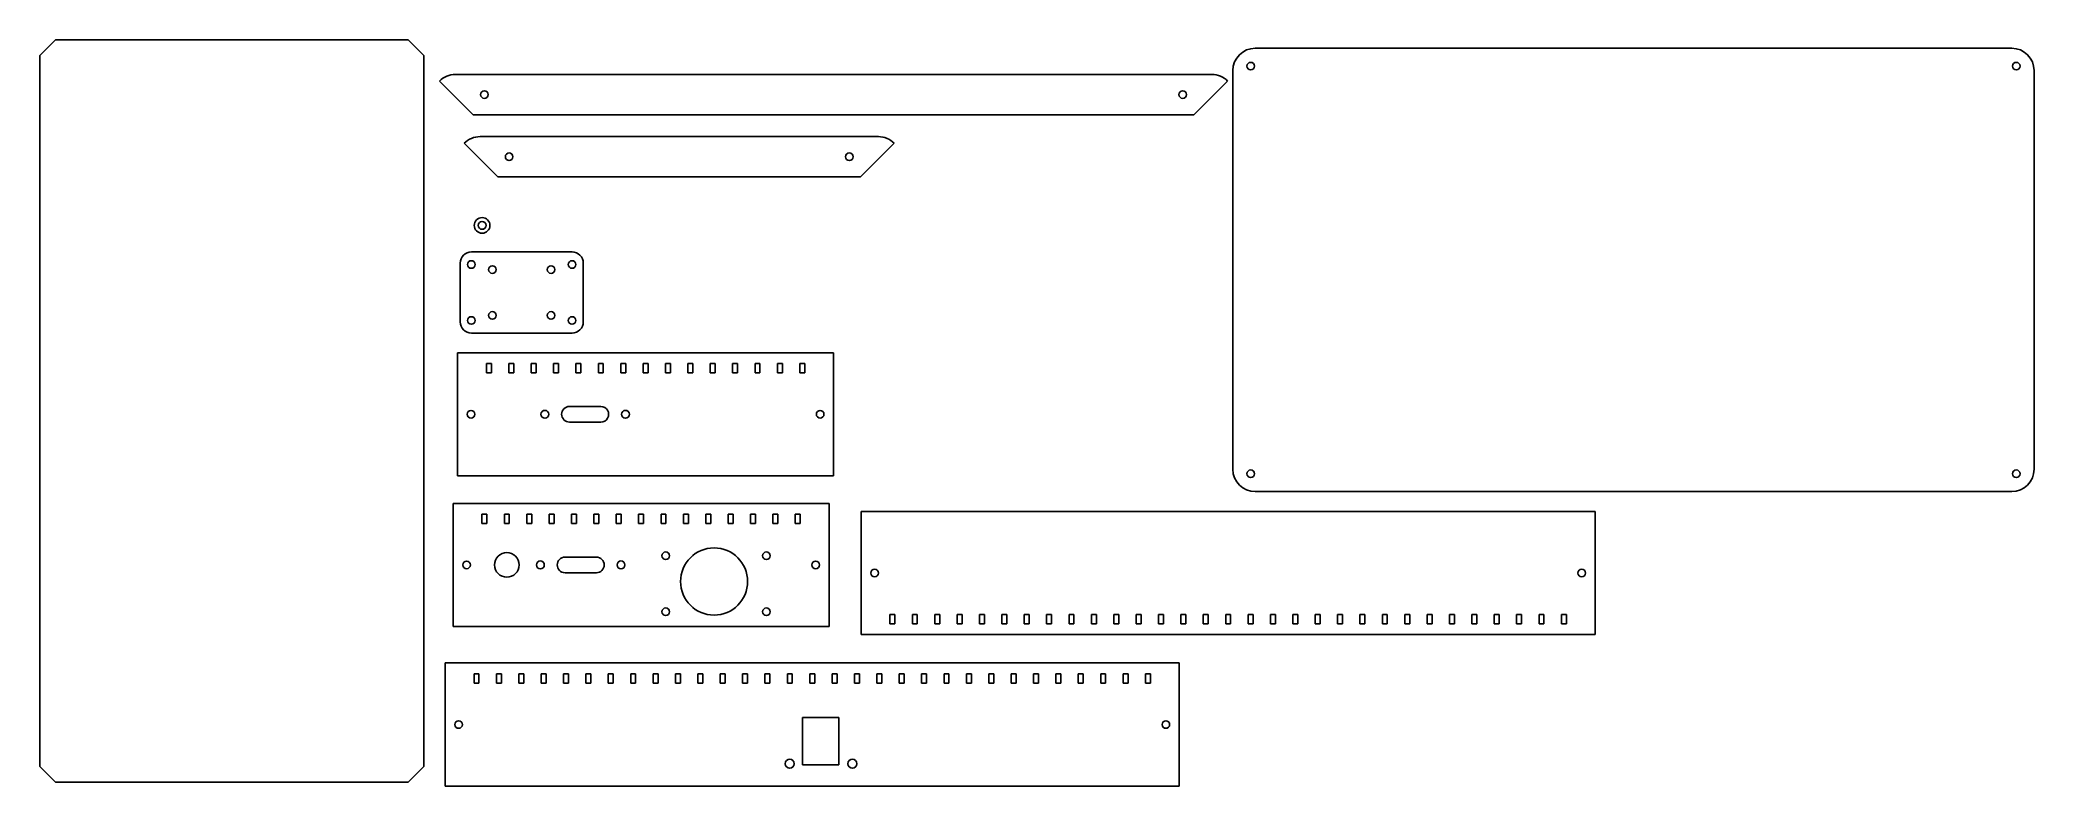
# Model space of a CAD drawing. Header units: millimetres. Extents: x 224 to 1115, y -59 to 274.
import ezdxf

# ---------------------------------------------------------------- set-up
doc = ezdxf.new("R2010")
doc.units = ezdxf.units.MM
doc.header["$LTSCALE"] = 19.36
doc.layers.get('0').update_dxf_attribs({"linetype": 'CONTINUOUS'})
doc.layers.add('_ACHSEN', color=7, linetype='CONTINUOUS')

msp = doc.modelspace()

# ---------------------------------------------------------------- linework, layer by layer
at = {"color": 7, "linetype": 'CONTINUOUS'}
for p, q in [((231.08, 273.84), (224.08, 266.84)), ((388.58, 273.84), (231.08, 273.84)), ((395.58, 266.84), (388.58, 273.84)), ((1105.11, 270.12), (767.11, 270.12)), ((224.08, 266.84), (224.08, -50.66)), ((395.58, -50.66), (395.58, 266.84)), ((757.11, 260.12), (757.11, 82.12)), ((1115.11, 82.12), (1115.11, 260.12)), ((417.71, 240.4), (402.64, 255.47)), ((747.71, 258.4), (409.71, 258.4)), ((754.78, 255.47), (739.71, 240.4)), ((417.71, 240.4), (739.71, 240.4)), ((428.75, 212.64), (413.68, 227.72)), ((598.75, 230.64), (420.75, 230.64)), ((605.82, 227.72), (590.75, 212.64)), ((428.75, 212.64), (590.75, 212.64)), ((461.86, 179.14), (416.86, 179.14)), ((411.86, 174.14), (411.86, 147.94)), ((466.86, 147.94), (466.86, 174.14)), ((416.86, 142.94), (461.86, 142.94)), ((410.71, 134.16), (410.71, 79.16)), ((578.71, 134.16), (410.71, 134.16)), ((578.71, 79.16), (578.71, 134.16)), ((423.61, 125.16), (423.61, 129.36)), ((425.81, 129.36), (423.61, 129.36)), ((425.81, 125.16), (423.61, 125.16)), ((425.81, 125.16), (425.81, 129.36)), ((433.61, 125.16), (433.61, 129.36)), ((435.81, 129.36), (433.61, 129.36)), ((435.81, 125.16), (433.61, 125.16)), ((435.81, 125.16), (435.81, 129.36)), ((443.61, 125.16), (443.61, 129.36)), ((445.81, 129.36), (443.61, 129.36)), ((445.81, 125.16), (443.61, 125.16)), ((445.81, 125.16), (445.81, 129.36)), ((453.61, 125.16), (453.61, 129.36)), ((455.81, 129.36), (453.61, 129.36)), ((455.81, 125.16), (453.61, 125.16)), ((455.81, 125.16), (455.81, 129.36)), ((463.61, 125.16), (463.61, 129.36)), ((465.81, 129.36), (463.61, 129.36)), ((465.81, 125.16), (463.61, 125.16)), ((465.81, 125.16), (465.81, 129.36)), ((473.61, 125.16), (473.61, 129.36)), ((475.81, 129.36), (473.61, 129.36)), ((475.81, 125.16), (473.61, 125.16)), ((475.81, 125.16), (475.81, 129.36)), ((483.61, 125.16), (483.61, 129.36)), ((485.81, 129.36), (483.61, 129.36)), ((485.81, 125.16), (483.61, 125.16)), ((485.81, 125.16), (485.81, 129.36)), ((493.61, 125.16), (493.61, 129.36)), ((495.81, 129.36), (493.61, 129.36)), ((495.81, 125.16), (493.61, 125.16)), ((495.81, 125.16), (495.81, 129.36)), ((503.61, 125.16), (503.61, 129.36)), ((505.81, 129.36), (503.61, 129.36)), ((505.81, 125.16), (503.61, 125.16)), ((505.81, 125.16), (505.81, 129.36)), ((513.61, 125.16), (513.61, 129.36)), ((515.81, 129.36), (513.61, 129.36)), ((515.81, 125.16), (513.61, 125.16)), ((515.81, 125.16), (515.81, 129.36)), ((525.81, 129.36), (523.61, 129.36)), ((523.61, 125.16), (523.61, 129.36)), ((525.81, 125.16), (523.61, 125.16)), ((525.81, 125.16), (525.81, 129.36)), ((535.81, 129.36), (533.61, 129.36)), ((533.61, 125.16), (533.61, 129.36)), ((535.81, 125.16), (533.61, 125.16)), ((535.81, 125.16), (535.81, 129.36)), ((545.81, 129.36), (543.61, 129.36)), ((543.61, 125.16), (543.61, 129.36)), ((545.81, 125.16), (543.61, 125.16)), ((545.81, 125.16), (545.81, 129.36)), ((555.81, 129.36), (553.61, 129.36)), ((553.61, 125.16), (553.61, 129.36)), ((555.81, 125.16), (553.61, 125.16)), ((555.81, 125.16), (555.81, 129.36)), ((565.81, 129.36), (563.61, 129.36)), ((563.61, 125.16), (563.61, 129.36)), ((565.81, 125.16), (563.61, 125.16)), ((565.81, 125.16), (565.81, 129.36)), ((460.71, 110.16), (474.71, 110.17)), ((474.71, 103.17), (460.71, 103.16)), ((410.71, 79.16), (578.71, 79.16)), ((767.11, 72.12), (1105.11, 72.12)), ((408.71, 66.89), (408.71, 11.89)), ((576.71, 66.89), (408.71, 66.89)), ((576.71, 11.89), (576.71, 66.89)), ((591.01, 63.27), (591.01, 8.27)), ((919.01, 63.27), (591.01, 63.27)), ((919.01, 8.27), (919.01, 63.27)), ((421.61, 57.89), (421.61, 62.09)), ((423.81, 62.09), (421.61, 62.09)), ((423.81, 57.89), (421.61, 57.89)), ((423.81, 57.89), (423.81, 62.09)), ((431.61, 57.89), (431.61, 62.09)), ((433.81, 62.09), (431.61, 62.09)), ((433.81, 57.89), (431.61, 57.89)), ((433.81, 57.89), (433.81, 62.09)), ((441.61, 57.89), (441.61, 62.09)), ((443.81, 62.09), (441.61, 62.09)), ((443.81, 57.89), (441.61, 57.89)), ((443.81, 57.89), (443.81, 62.09)), ((451.61, 57.89), (451.61, 62.09)), ((453.81, 62.09), (451.61, 62.09)), ((453.81, 57.89), (451.61, 57.89)), ((453.81, 57.89), (453.81, 62.09)), ((461.61, 57.89), (461.61, 62.09)), ((463.81, 62.09), (461.61, 62.09)), ((463.81, 57.89), (461.61, 57.89)), ((463.81, 57.89), (463.81, 62.09)), ((471.61, 57.89), (471.61, 62.09)), ((473.81, 62.09), (471.61, 62.09)), ((473.81, 57.89), (471.61, 57.89)), ((473.81, 57.89), (473.81, 62.09)), ((481.61, 57.89), (481.61, 62.09)), ((483.81, 62.09), (481.61, 62.09)), ((483.81, 57.89), (481.61, 57.89)), ((483.81, 57.89), (483.81, 62.09)), ((491.61, 57.89), (491.61, 62.09)), ((493.81, 62.09), (491.61, 62.09)), ((493.81, 57.89), (491.61, 57.89)), ((493.81, 57.89), (493.81, 62.09)), ((501.61, 57.89), (501.61, 62.09)), ((503.81, 62.09), (501.61, 62.09)), ((503.81, 57.89), (501.61, 57.89)), ((503.81, 57.89), (503.81, 62.09)), ((511.61, 57.89), (511.61, 62.09)), ((513.81, 62.09), (511.61, 62.09)), ((513.81, 57.89), (511.61, 57.89)), ((513.81, 57.89), (513.81, 62.09)), ((523.81, 62.09), (521.61, 62.09)), ((521.61, 57.89), (521.61, 62.09)), ((523.81, 57.89), (521.61, 57.89)), ((523.81, 57.89), (523.81, 62.09)), ((533.81, 62.09), (531.61, 62.09)), ((531.61, 57.89), (531.61, 62.09)), ((533.81, 57.89), (531.61, 57.89)), ((533.81, 57.89), (533.81, 62.09)), ((543.81, 62.09), (541.61, 62.09)), ((541.61, 57.89), (541.61, 62.09)), ((543.81, 57.89), (541.61, 57.89)), ((543.81, 57.89), (543.81, 62.09)), ((553.81, 62.09), (551.61, 62.09)), ((551.61, 57.89), (551.61, 62.09)), ((553.81, 57.89), (551.61, 57.89)), ((553.81, 57.89), (553.81, 62.09)), ((563.81, 62.09), (561.61, 62.09)), ((561.61, 57.89), (561.61, 62.09)), ((563.81, 57.89), (561.61, 57.89)), ((563.81, 57.89), (563.81, 62.09)), ((472.71, 42.89), (458.71, 42.89)), ((458.71, 35.89), (472.71, 35.89)), ((408.71, 11.89), (576.71, 11.89)), ((603.91, 17.27), (603.91, 13.07)), ((603.91, 17.27), (606.11, 17.27)), ((603.91, 13.07), (606.11, 13.07)), ((606.11, 17.27), (606.11, 13.07)), ((613.91, 17.27), (613.91, 13.07)), ((613.91, 17.27), (616.11, 17.27)), ((613.91, 13.07), (616.11, 13.07)), ((616.11, 17.27), (616.11, 13.07)), ((623.91, 17.27), (623.91, 13.07)), ((623.91, 17.27), (626.11, 17.27)), ((623.91, 13.07), (626.11, 13.07)), ((626.11, 17.27), (626.11, 13.07)), ((633.91, 17.27), (633.91, 13.07)), ((633.91, 17.27), (636.11, 17.27)), ((633.91, 13.07), (636.11, 13.07)), ((636.11, 17.27), (636.11, 13.07)), ((643.91, 17.27), (643.91, 13.07)), ((643.91, 17.27), (646.11, 17.27)), ((643.91, 13.07), (646.11, 13.07)), ((646.11, 17.27), (646.11, 13.07)), ((653.91, 17.27), (653.91, 13.07)), ((653.91, 17.27), (656.11, 17.27)), ((653.91, 13.07), (656.11, 13.07)), ((656.11, 17.27), (656.11, 13.07)), ((663.91, 17.27), (663.91, 13.07)), ((663.91, 17.27), (666.11, 17.27)), ((663.91, 13.07), (666.11, 13.07)), ((666.11, 17.27), (666.11, 13.07)), ((673.91, 17.27), (673.91, 13.07)), ((673.91, 17.27), (676.11, 17.27)), ((673.91, 13.07), (676.11, 13.07)), ((676.11, 17.27), (676.11, 13.07)), ((683.91, 17.27), (683.91, 13.07)), ((683.91, 17.27), (686.11, 17.27)), ((683.91, 13.07), (686.11, 13.07)), ((686.11, 17.27), (686.11, 13.07)), ((693.91, 17.27), (693.91, 13.07)), ((693.91, 17.27), (696.11, 17.27)), ((693.91, 13.07), (696.11, 13.07)), ((696.11, 17.27), (696.11, 13.07)), ((703.91, 17.27), (703.91, 13.07)), ((703.91, 17.27), (706.11, 17.27)), ((703.91, 13.07), (706.11, 13.07)), ((706.11, 17.27), (706.11, 13.07)), ((713.91, 17.27), (713.91, 13.07)), ((713.91, 17.27), (716.11, 17.27)), ((713.91, 13.07), (716.11, 13.07)), ((716.11, 17.27), (716.11, 13.07)), ((723.91, 17.27), (723.91, 13.07)), ((723.91, 17.27), (726.11, 17.27)), ((723.91, 13.07), (726.11, 13.07)), ((726.11, 17.27), (726.11, 13.07)), ((733.91, 17.27), (733.91, 13.07)), ((733.91, 17.27), (736.11, 17.27)), ((733.91, 13.07), (736.11, 13.07)), ((736.11, 17.27), (736.11, 13.07)), ((743.91, 17.27), (743.91, 13.07)), ((743.91, 17.27), (746.11, 17.27)), ((743.91, 13.07), (746.11, 13.07)), ((746.11, 17.27), (746.11, 13.07)), ((753.91, 17.27), (756.11, 17.27)), ((753.91, 17.27), (753.91, 13.07)), ((753.91, 13.07), (756.11, 13.07)), ((756.11, 17.27), (756.11, 13.07)), ((763.91, 17.27), (766.11, 17.27)), ((763.91, 17.27), (763.91, 13.07)), ((763.91, 13.07), (766.11, 13.07)), ((766.11, 17.27), (766.11, 13.07)), ((773.91, 17.27), (776.11, 17.27)), ((773.91, 17.27), (773.91, 13.07)), ((773.91, 13.07), (776.11, 13.07)), ((776.11, 17.27), (776.11, 13.07)), ((783.91, 17.27), (786.11, 17.27)), ((783.91, 17.27), (783.91, 13.07)), ((783.91, 13.07), (786.11, 13.07)), ((786.11, 17.27), (786.11, 13.07)), ((793.91, 17.27), (796.11, 17.27)), ((793.91, 17.27), (793.91, 13.07)), ((793.91, 13.07), (796.11, 13.07)), ((796.11, 17.27), (796.11, 13.07)), ((803.91, 17.27), (806.11, 17.27)), ((803.91, 17.27), (803.91, 13.07)), ((803.91, 13.07), (806.11, 13.07)), ((806.11, 17.27), (806.11, 13.07)), ((813.91, 17.27), (816.11, 17.27)), ((813.91, 17.27), (813.91, 13.07)), ((813.91, 13.07), (816.11, 13.07)), ((816.11, 17.27), (816.11, 13.07)), ((823.91, 17.27), (826.11, 17.27)), ((823.91, 17.27), (823.91, 13.07)), ((823.91, 13.07), (826.11, 13.07)), ((826.11, 17.27), (826.11, 13.07)), ((833.91, 17.27), (836.11, 17.27)), ((833.91, 17.27), (833.91, 13.07)), ((833.91, 13.07), (836.11, 13.07)), ((836.11, 17.27), (836.11, 13.07)), ((843.91, 17.27), (846.11, 17.27)), ((843.91, 17.27), (843.91, 13.07)), ((843.91, 13.07), (846.11, 13.07)), ((846.11, 17.27), (846.11, 13.07)), ((853.91, 17.27), (856.11, 17.27)), ((853.91, 17.27), (853.91, 13.07)), ((853.91, 13.07), (856.11, 13.07)), ((856.11, 17.27), (856.11, 13.07)), ((863.91, 17.27), (866.11, 17.27)), ((863.91, 17.27), (863.91, 13.07)), ((863.91, 13.07), (866.11, 13.07)), ((866.11, 17.27), (866.11, 13.07)), ((873.91, 17.27), (876.11, 17.27)), ((873.91, 17.27), (873.91, 13.07)), ((873.91, 13.07), (876.11, 13.07)), ((876.11, 17.27), (876.11, 13.07)), ((883.91, 17.27), (886.11, 17.27)), ((883.91, 17.27), (883.91, 13.07)), ((883.91, 13.07), (886.11, 13.07)), ((886.11, 17.27), (886.11, 13.07)), ((893.91, 17.27), (896.11, 17.27)), ((893.91, 17.27), (893.91, 13.07)), ((893.91, 13.07), (896.11, 13.07)), ((896.11, 17.27), (896.11, 13.07)), ((903.91, 17.27), (906.11, 17.27)), ((903.91, 17.27), (903.91, 13.07)), ((903.91, 13.07), (906.11, 13.07)), ((906.11, 17.27), (906.11, 13.07)), ((591.01, 8.27), (919.01, 8.27)), ((405.16, -4.38), (405.16, -59.38)), ((733.16, -4.38), (405.16, -4.38)), ((733.16, -59.38), (733.16, -4.38)), ((418.06, -13.38), (418.06, -9.18)), ((418.06, -9.18), (420.26, -9.18)), ((418.06, -13.38), (420.26, -13.38)), ((420.26, -13.38), (420.26, -9.18)), ((428.06, -13.38), (428.06, -9.18)), ((428.06, -9.18), (430.26, -9.18)), ((428.06, -13.38), (430.26, -13.38)), ((430.26, -13.38), (430.26, -9.18)), ((438.06, -13.38), (438.06, -9.18)), ((438.06, -9.18), (440.26, -9.18)), ((438.06, -13.38), (440.26, -13.38)), ((440.26, -13.38), (440.26, -9.18)), ((448.06, -13.38), (448.06, -9.18)), ((448.06, -9.18), (450.26, -9.18)), ((448.06, -13.38), (450.26, -13.38)), ((450.26, -13.38), (450.26, -9.18)), ((458.06, -13.38), (458.06, -9.18)), ((458.06, -9.18), (460.26, -9.18)), ((458.06, -13.38), (460.26, -13.38)), ((460.26, -13.38), (460.26, -9.18)), ((468.06, -13.38), (468.06, -9.18)), ((468.06, -9.18), (470.26, -9.18)), ((468.06, -13.38), (470.26, -13.38)), ((470.26, -13.38), (470.26, -9.18)), ((478.06, -13.38), (478.06, -9.18)), ((478.06, -9.18), (480.26, -9.18)), ((478.06, -13.38), (480.26, -13.38)), ((480.26, -13.38), (480.26, -9.18)), ((488.06, -13.38), (488.06, -9.18)), ((488.06, -9.18), (490.26, -9.18)), ((488.06, -13.38), (490.26, -13.38)), ((490.26, -13.38), (490.26, -9.18)), ((498.06, -13.38), (498.06, -9.18)), ((498.06, -9.18), (500.26, -9.18)), ((498.06, -13.38), (500.26, -13.38)), ((500.26, -13.38), (500.26, -9.18)), ((508.06, -13.38), (508.06, -9.18)), ((508.06, -9.18), (510.26, -9.18)), ((508.06, -13.38), (510.26, -13.38)), ((510.26, -13.38), (510.26, -9.18)), ((518.06, -13.38), (518.06, -9.18)), ((518.06, -9.18), (520.26, -9.18)), ((518.06, -13.38), (520.26, -13.38)), ((520.26, -13.38), (520.26, -9.18)), ((528.06, -13.38), (528.06, -9.18)), ((528.06, -9.18), (530.26, -9.18)), ((528.06, -13.38), (530.26, -13.38)), ((530.26, -13.38), (530.26, -9.18)), ((538.06, -13.38), (538.06, -9.18)), ((538.06, -9.18), (540.26, -9.18)), ((538.06, -13.38), (540.26, -13.38)), ((540.26, -13.38), (540.26, -9.18)), ((548.06, -13.38), (548.06, -9.18)), ((548.06, -9.18), (550.26, -9.18)), ((548.06, -13.38), (550.26, -13.38)), ((550.26, -13.38), (550.26, -9.18)), ((558.06, -13.38), (558.06, -9.18)), ((558.06, -9.18), (560.26, -9.18)), ((558.06, -13.38), (560.26, -13.38)), ((560.26, -13.38), (560.26, -9.18)), ((568.06, -13.38), (568.06, -9.18)), ((568.06, -9.18), (570.26, -9.18)), ((568.06, -13.38), (570.26, -13.38)), ((570.26, -13.38), (570.26, -9.18)), ((578.06, -13.38), (578.06, -9.18)), ((578.06, -9.18), (580.26, -9.18)), ((578.06, -13.38), (580.26, -13.38)), ((580.26, -13.38), (580.26, -9.18)), ((588.06, -13.38), (588.06, -9.18)), ((588.06, -9.18), (590.26, -9.18)), ((588.06, -13.38), (590.26, -13.38)), ((590.26, -13.38), (590.26, -9.18)), ((598.06, -9.18), (600.26, -9.18)), ((598.06, -13.38), (598.06, -9.18)), ((598.06, -13.38), (600.26, -13.38)), ((600.26, -13.38), (600.26, -9.18)), ((608.06, -9.18), (610.26, -9.18)), ((608.06, -13.38), (608.06, -9.18)), ((608.06, -13.38), (610.26, -13.38)), ((610.26, -13.38), (610.26, -9.18)), ((618.06, -9.18), (620.26, -9.18)), ((618.06, -13.38), (618.06, -9.18)), ((618.06, -13.38), (620.26, -13.38)), ((620.26, -13.38), (620.26, -9.18)), ((628.06, -9.18), (630.26, -9.18)), ((628.06, -13.38), (628.06, -9.18)), ((628.06, -13.38), (630.26, -13.38)), ((630.26, -13.38), (630.26, -9.18)), ((638.06, -9.18), (640.26, -9.18)), ((638.06, -13.38), (638.06, -9.18)), ((638.06, -13.38), (640.26, -13.38)), ((640.26, -13.38), (640.26, -9.18)), ((648.06, -9.18), (650.26, -9.18)), ((648.06, -13.38), (648.06, -9.18)), ((648.06, -13.38), (650.26, -13.38)), ((650.26, -13.38), (650.26, -9.18)), ((658.06, -9.18), (660.26, -9.18)), ((658.06, -13.38), (658.06, -9.18)), ((658.06, -13.38), (660.26, -13.38)), ((660.26, -13.38), (660.26, -9.18)), ((668.06, -9.18), (670.26, -9.18)), ((668.06, -13.38), (668.06, -9.18)), ((668.06, -13.38), (670.26, -13.38)), ((670.26, -13.38), (670.26, -9.18)), ((678.06, -9.18), (680.26, -9.18)), ((678.06, -13.38), (678.06, -9.18)), ((678.06, -13.38), (680.26, -13.38)), ((680.26, -13.38), (680.26, -9.18)), ((688.06, -9.18), (690.26, -9.18)), ((688.06, -13.38), (688.06, -9.18)), ((688.06, -13.38), (690.26, -13.38)), ((690.26, -13.38), (690.26, -9.18)), ((698.06, -9.18), (700.26, -9.18)), ((698.06, -13.38), (698.06, -9.18)), ((698.06, -13.38), (700.26, -13.38)), ((700.26, -13.38), (700.26, -9.18)), ((708.06, -9.18), (710.26, -9.18)), ((708.06, -13.38), (708.06, -9.18)), ((708.06, -13.38), (710.26, -13.38)), ((710.26, -13.38), (710.26, -9.18)), ((718.06, -9.18), (720.26, -9.18)), ((718.06, -13.38), (718.06, -9.18)), ((718.06, -13.38), (720.26, -13.38)), ((720.26, -13.38), (720.26, -9.18)), ((564.82, -49.88), (564.82, -28.68)), ((564.82, -28.68), (581.12, -28.68)), ((581.12, -28.68), (581.12, -49.88)), ((224.08, -50.66), (231.08, -57.66)), ((388.58, -57.66), (395.58, -50.66)), ((581.12, -49.88), (564.82, -49.88)), ((231.08, -57.66), (388.58, -57.66)), ((405.16, -59.38), (733.16, -59.38))]:
    msp.add_line(p, q, dxfattribs=at)
for centre, radius in [((765.11, 262.12), 1.7), ((1107.11, 262.12), 1.7), ((422.71, 249.4), 1.7), ((734.71, 249.4), 1.7), ((433.75, 221.64), 1.7), ((585.75, 221.64), 1.7), ((421.67, 191), 3.5), ((421.67, 191), 1.75), ((416.71, 106.66), 1.7), ((449.71, 106.66), 1.75), ((485.71, 106.67), 1.75), ((572.71, 106.66), 1.7), ((765.11, 80.12), 1.7), ((1107.11, 80.12), 1.7), ((503.71, 43.49), 1.7), ((525.31, 31.99), 15), ((548.71, 43.49), 1.7), ((414.71, 39.39), 1.7), ((447.71, 39.39), 1.75), ((483.71, 39.39), 1.75), ((570.71, 39.39), 1.7), ((597.01, 35.77), 1.7), ((913.01, 35.77), 1.7), ((503.71, 18.49), 1.7), ((548.71, 18.49), 1.7), ((411.16, -31.88), 1.7), ((727.16, -31.88), 1.7), ((559.12, -49.38), 2), ((587.12, -49.38), 2)]:
    msp.add_circle(centre, radius, dxfattribs=at)
for centre, radius, start, end in [((767.11, 260.12), 10, 90, 180), ((1105.11, 260.12), 10, 0, 90), ((409.71, 248.4), 10, 90, 135), ((747.71, 248.4), 10, 45, 90), ((420.75, 220.64), 10, 90, 135), ((598.75, 220.64), 10, 45, 90), ((416.86, 174.14), 5, 90, 180), ((461.86, 174.14), 5, 0, 90), ((416.86, 147.94), 5, 180, 270), ((461.86, 147.94), 5, 270, 360), ((460.71, 106.66), 3.5, 90.02329, 270.02329), ((474.71, 106.67), 3.5, 270.02329, 90.02329), ((767.11, 82.12), 10, 180, 270), ((1105.11, 82.12), 10, 270, 360), ((458.71, 39.39), 3.5, 90, 270), ((472.71, 39.39), 3.5, 270, 90)]:
    msp.add_arc(centre, radius, start, end, dxfattribs=at)
at = {"layer": '_ACHSEN', "color": 7, "linetype": 'CONTINUOUS'}
for centre, radius in [((416.86, 173.54), 1.7), ((426.26, 171.29), 1.7), ((452.46, 171.29), 1.7), ((461.86, 173.54), 1.7), ((426.26, 150.79), 1.7), ((452.46, 150.79), 1.7), ((416.86, 148.54), 1.7), ((461.86, 148.54), 1.7), ((432.71, 39.39), 5.5)]:
    msp.add_circle(centre, radius, dxfattribs=at)

doc.saveas('drawing.dxf')
